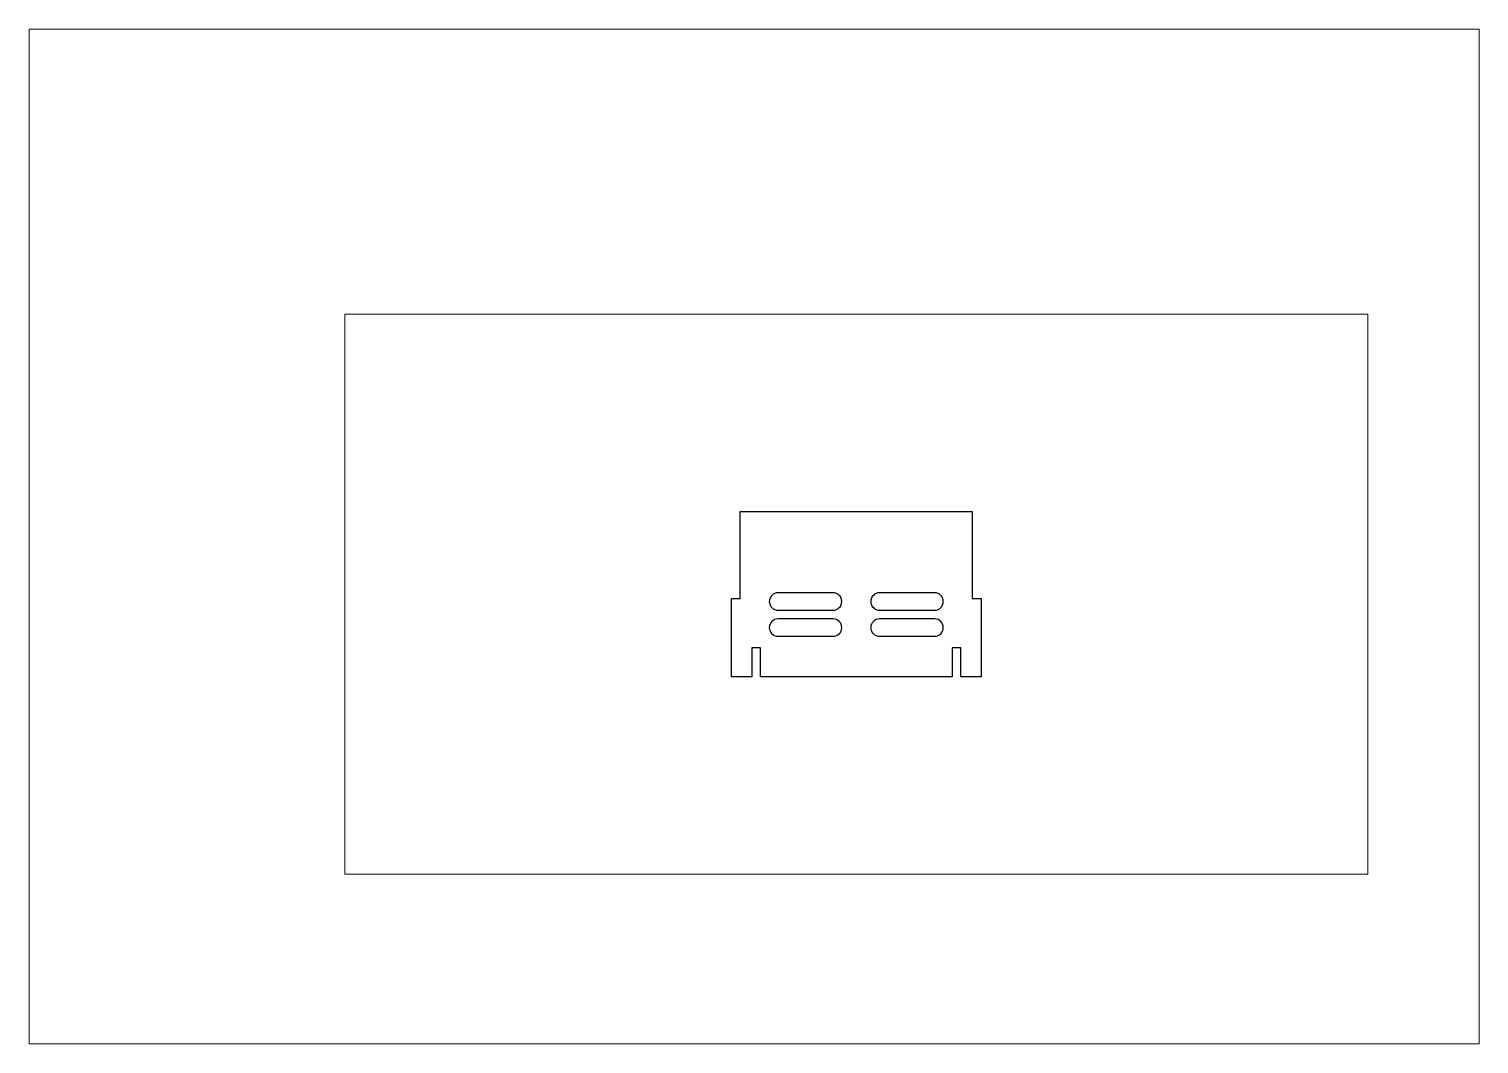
# Paper-space layout 'Layout1' of a CAD drawing. Extents: x 0 to 500, y 0 to 350.
# The model-space entities are those that its viewports show. They can reach past a viewport. Long polylines and large blocks are cut down to what shows.
import ezdxf

# ---------------------------------------------------------------- set-up
doc = ezdxf.new("R2010")
doc.units = 0
doc.header["$MEASUREMENT"] = 0

msp = doc.modelspace()

# ---------------------------------------------------------------- linework, layer by layer
at = {"color": 7, "linetype": 'Continuous'}
for p, q in [((245.28368, 153.5871), (245.28368, 183.5871)), ((245.28368, 183.5871), (325.28368, 183.5871)), ((325.28368, 183.5871), (325.28368, 153.5871)), ((277.28368, 155.5871), (258.28368, 155.5871)), ((312.28368, 155.5871), (293.28368, 155.5871)), ((242.28368, 126.5871), (242.28368, 153.5871)), ((242.28368, 153.5871), (245.28368, 153.5871)), ((325.28368, 153.5871), (328.28368, 153.5871)), ((328.28368, 153.5871), (328.28368, 126.5871)), ((258.28368, 149.5871), (277.28368, 149.5871)), ((277.28368, 146.5871), (258.28368, 146.5871)), ((293.28368, 149.5871), (312.28368, 149.5871)), ((312.28368, 146.5871), (293.28368, 146.5871)), ((258.28368, 140.5871), (277.28368, 140.5871)), ((293.28368, 140.5871), (312.28368, 140.5871)), ((252.28368, 136.5871), (249.28368, 136.5871)), ((249.28368, 136.5871), (249.28368, 126.5871)), ((252.28368, 126.5871), (252.28368, 136.5871)), ((321.28368, 136.5871), (318.28368, 136.5871)), ((318.28368, 136.5871), (318.28368, 126.5871)), ((321.28368, 126.5871), (321.28368, 136.5871)), ((249.28368, 126.5871), (242.28368, 126.5871)), ((318.28368, 126.5871), (252.28368, 126.5871)), ((328.28368, 126.5871), (321.28368, 126.5871))]:
    msp.add_line(p, q, dxfattribs=at)
for centre, start, end in [((258.28368, 152.5871), 90, 270), ((277.28368, 152.5871), 270, 90), ((293.28368, 152.5871), 90, 270), ((312.28368, 152.5871), 270, 90), ((258.28368, 143.5871), 90, 270), ((277.28368, 143.5871), 270, 90), ((293.28368, 143.5871), 90, 270), ((312.28368, 143.5871), 270, 90)]:
    msp.add_arc(centre, 3, start, end, dxfattribs=at)

psp = doc.layouts.get("Layout1")

# ---------------------------------------------------------------- viewports
at = {"layer": '0', "color": 3, "linetype": 'Continuous'}
psp.add_viewport(center=(250, 175), size=(500, 350), view_center_point=(250, 175), view_height=350, dxfattribs=at)
psp.add_viewport(center=(285.28368, 155.0871), size=(352.84367, 193.10669), view_center_point=(285.28368, 155.0871), view_height=193.10669, status=3, dxfattribs=at)

doc.saveas('drawing.dxf')
